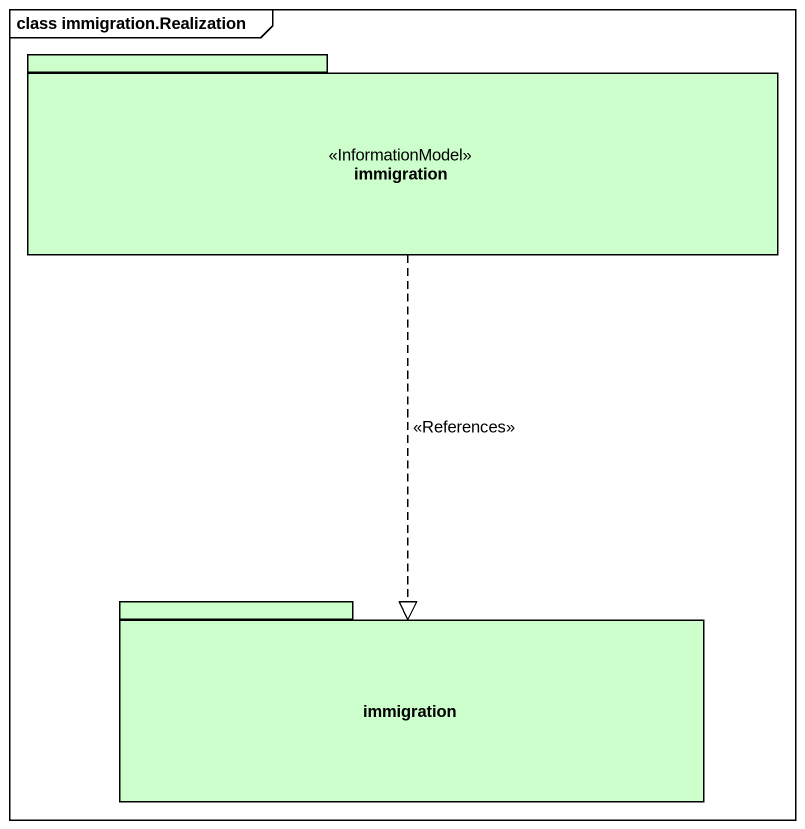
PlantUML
@startuml
mainframe class immigration.Realization
package immigration <<InformationModel>> #CCFFCC {
}
package "immigration" as immigration_2 #CCFFCC {
}
immigration ..|> immigration_2 : <<References>>
@enduml
